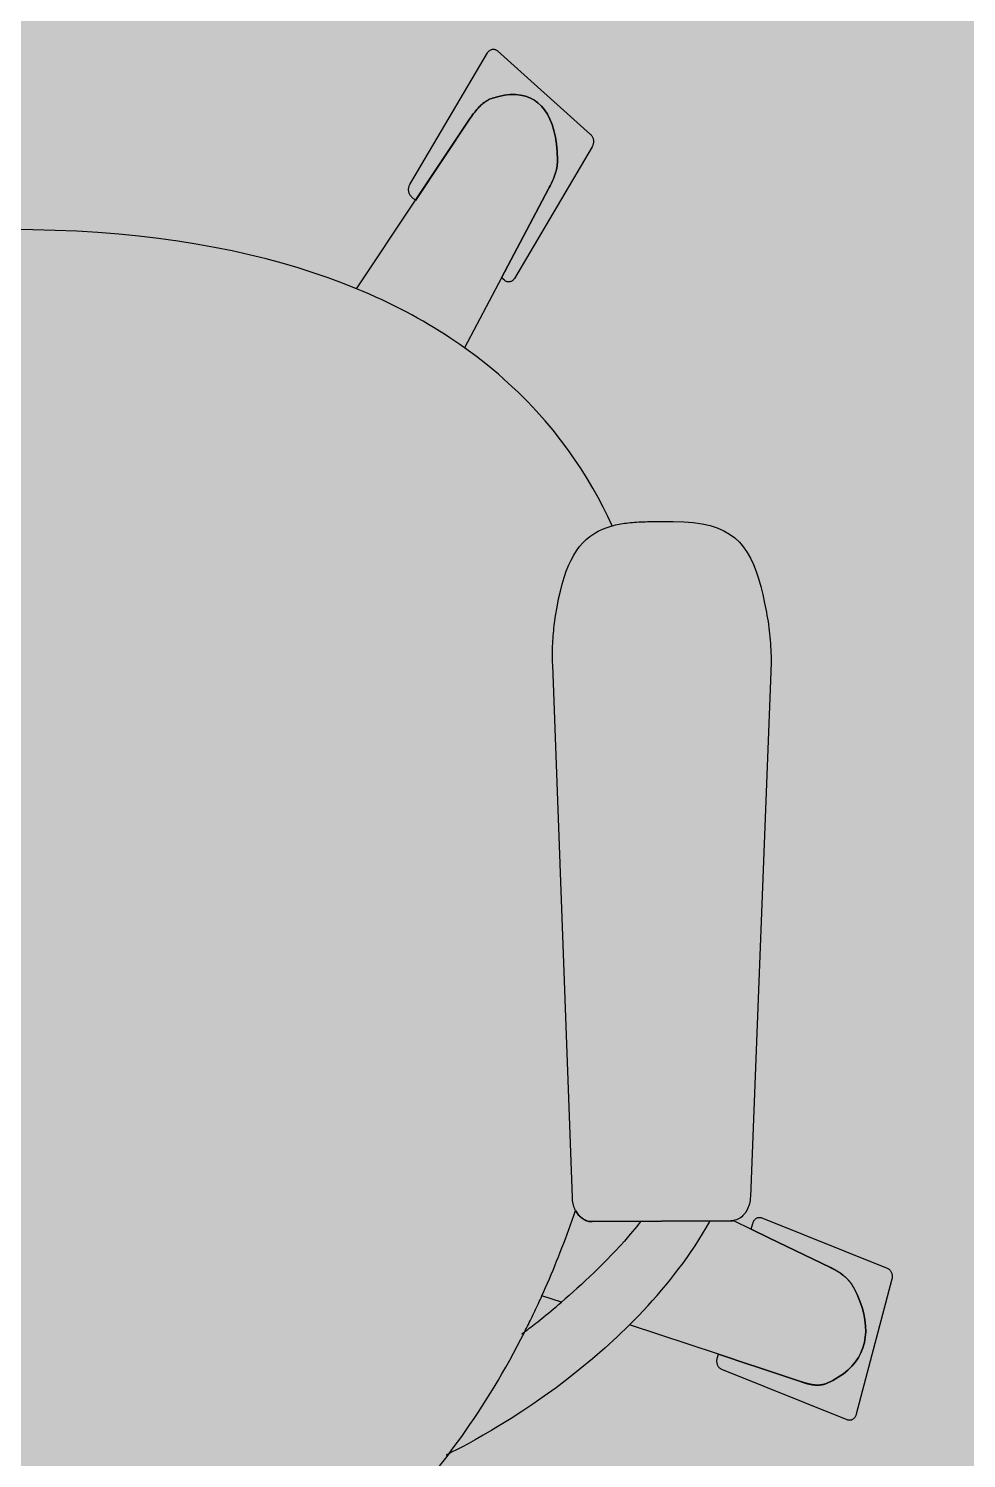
# Model space of a CAD drawing. Header units: metres. Extents: x -3.1 to 3, y -13.3 to 13.4.
# Drawn here: x -0.4005 to -0.124, y 8.7919 to 9.2134 of the extents above; entities that cross this region are included whole.
import ezdxf

# ---------------------------------------------------------------- set-up
doc = ezdxf.new("R2010")
doc.units = ezdxf.units.M
doc.header["$MEASUREMENT"] = 0
doc.layers.add('Poly-Furniture', color=45, linetype='Continuous')
doc.layers.add('Poly-RoomsHatch', color=31, linetype='Continuous')

msp = doc.modelspace()

# ---------------------------------------------------------------- hatches: boundary and pattern name
at = {"layer": 'Poly-RoomsHatch'}
h = msp.add_hatch(color=31, dxfattribs=at)
h.dxf.hatch_style = 1
h.paths.add_polyline_path([(-2.755273, -11.584335), (0.893237, -11.584335), (0.893237, -7.204682), (2.755273, -7.204682), (2.755273, 9.589497), (1.219811, 9.589497), (-1.184988, 9.589497), (-1.184988, 10.128293), (-2.755273, 10.128293)])

# ---------------------------------------------------------------- linework, layer by layer
at = {"layer": 'Poly-Furniture', "color": 45}
for points in [[(-0.288039, 9.167474), (-0.265147, 9.206281)], [(-0.265147, 9.206281), (-0.265035, 9.206456), (-0.264912, 9.206615), (-0.264781, 9.206759), (-0.264642, 9.206888), (-0.264495, 9.207001), (-0.264343, 9.207098), (-0.264185, 9.20718), (-0.264022, 9.207245), (-0.263857, 9.207294), (-0.263689, 9.207327), (-0.263519, 9.207343), (-0.263348, 9.207342), (-0.263178, 9.207325), (-0.263008, 9.20729), (-0.262841, 9.207238), (-0.262676, 9.207169), (-0.262515, 9.207082), (-0.262359, 9.206977), (-0.262209, 9.206854)], [(-0.262209, 9.206854), (-0.23479, 9.182211)], [(-0.263696, 9.192911), (-0.261875, 9.193427), (-0.260133, 9.193774), (-0.258473, 9.193954), (-0.256895, 9.193966), (-0.255402, 9.193813), (-0.253997, 9.193495), (-0.25268, 9.193013), (-0.251454, 9.192368), (-0.250321, 9.19156), (-0.249283, 9.190592), (-0.248341, 9.189463), (-0.247497, 9.188174), (-0.246754, 9.186728), (-0.246114, 9.185124), (-0.245577, 9.183363), (-0.245147, 9.181447), (-0.244825, 9.179376), (-0.244613, 9.177152), (-0.244513, 9.174774)], [(-0.244513, 9.174761), (-0.244614, 9.177138), (-0.244827, 9.179362), (-0.245149, 9.181432), (-0.245579, 9.183348), (-0.246116, 9.185108), (-0.246757, 9.186712), (-0.2475, 9.188159), (-0.248343, 9.189447), (-0.249285, 9.190576), (-0.250323, 9.191545), (-0.251456, 9.192352), (-0.252681, 9.192998), (-0.253998, 9.193481), (-0.255403, 9.193799), (-0.256896, 9.193953), (-0.258473, 9.19394), (-0.260134, 9.193761), (-0.261875, 9.193414), (-0.263696, 9.192898)], [(-0.27046, 9.186692), (-0.27017, 9.187121), (-0.269874, 9.187546), (-0.269572, 9.187966), (-0.269262, 9.188381), (-0.268946, 9.188788), (-0.268623, 9.189186), (-0.268292, 9.189573), (-0.267954, 9.189949), (-0.267608, 9.190312), (-0.267255, 9.19066), (-0.266893, 9.190992), (-0.266524, 9.191307), (-0.266146, 9.191604), (-0.26576, 9.19188), (-0.265365, 9.192135), (-0.264962, 9.192367), (-0.264549, 9.192574), (-0.264127, 9.192756), (-0.263696, 9.192911)], [(-0.263696, 9.192898), (-0.264127, 9.192743), (-0.264549, 9.192561), (-0.264962, 9.192354), (-0.265365, 9.192122), (-0.26576, 9.191867), (-0.266146, 9.191591), (-0.266524, 9.191294), (-0.266893, 9.190979), (-0.267255, 9.190647), (-0.267608, 9.190299), (-0.267954, 9.189936), (-0.268292, 9.18956), (-0.268623, 9.189172), (-0.268946, 9.188775), (-0.269262, 9.188368), (-0.269572, 9.187953), (-0.269874, 9.187533), (-0.27017, 9.187107), (-0.27046, 9.186679)], [(-0.286388, 9.162791), (-0.27046, 9.186692)], [(-0.27046, 9.186679), (-0.286388, 9.162778)], [(-0.23479, 9.182211), (-0.234648, 9.182072), (-0.234519, 9.181921), (-0.234403, 9.181759), (-0.234298, 9.181587), (-0.234207, 9.181406), (-0.234128, 9.181218), (-0.234062, 9.181023), (-0.234009, 9.180823), (-0.233969, 9.180618), (-0.233943, 9.180411), (-0.23393, 9.180201), (-0.23393, 9.17999), (-0.233945, 9.17978), (-0.233973, 9.179571), (-0.234015, 9.179364), (-0.234071, 9.179161), (-0.234141, 9.178963), (-0.234226, 9.17877), (-0.234326, 9.178584)], [(-0.234331, 9.178584), (-0.257223, 9.139777)], [(-0.234326, 9.178584), (-0.234331, 9.178584)], [(-0.234331, 9.178584), (-0.234331, 9.178584)], [(-0.244513, 9.174774), (-0.244516, 9.174288), (-0.24454, 9.173804), (-0.244585, 9.173324), (-0.24465, 9.172848), (-0.244733, 9.172376), (-0.244833, 9.171907), (-0.24495, 9.171442), (-0.245081, 9.170981), (-0.245226, 9.170525), (-0.245384, 9.170072), (-0.245552, 9.169623), (-0.245731, 9.169179), (-0.245918, 9.168739), (-0.246113, 9.168304), (-0.246315, 9.167873), (-0.246522, 9.167447), (-0.246733, 9.167026), (-0.246946, 9.166609), (-0.247162, 9.166197)], [(-0.247162, 9.166184), (-0.246947, 9.166596), (-0.246733, 9.167013), (-0.246522, 9.167434), (-0.246316, 9.16786), (-0.246114, 9.168291), (-0.245919, 9.168726), (-0.245732, 9.169166), (-0.245554, 9.16961), (-0.245385, 9.170059), (-0.245228, 9.170512), (-0.245083, 9.170968), (-0.244952, 9.171429), (-0.244836, 9.171894), (-0.244735, 9.172363), (-0.244652, 9.172835), (-0.244587, 9.173311), (-0.244541, 9.173791), (-0.244516, 9.174274), (-0.244513, 9.174761)], [(-0.287575, 9.163846), (-0.287717, 9.163986), (-0.287846, 9.164137), (-0.287962, 9.164299), (-0.288067, 9.164471), (-0.288158, 9.164651), (-0.288237, 9.16484), (-0.288303, 9.165035), (-0.288356, 9.165235), (-0.288396, 9.165439), (-0.288422, 9.165647), (-0.288435, 9.165857), (-0.288435, 9.166067), (-0.28842, 9.166278), (-0.288392, 9.166487), (-0.28835, 9.166694), (-0.288294, 9.166897), (-0.288224, 9.167095), (-0.288139, 9.167288), (-0.288039, 9.167474)], [(-0.286388, 9.162778), (-0.287575, 9.163846)], [(-0.261, 9.139959), (-0.247162, 9.166184)], [(-0.247162, 9.166197), (-0.260995, 9.139972)], [(-0.303772, 9.136716), (-0.286388, 9.162791)], [(-0.303767, 9.136716), (-0.30789, 9.138358), (-0.312141, 9.139935), (-0.316523, 9.141444), (-0.321037, 9.142882), (-0.325686, 9.144247), (-0.330471, 9.145536), (-0.335394, 9.146746), (-0.340458, 9.147874), (-0.345664, 9.148919), (-0.351015, 9.149876), (-0.356511, 9.150745), (-0.362156, 9.151521), (-0.367952, 9.152202), (-0.3739, 9.152786), (-0.380002, 9.15327), (-0.38626, 9.153651), (-0.392677, 9.153926), (-0.399253, 9.154093), (-0.405993, 9.154149)], [(-0.260995, 9.139972), (-0.271911, 9.119295)], [(-0.260162, 9.139204), (-0.261, 9.139959)], [(-0.257223, 9.139777), (-0.257336, 9.139602), (-0.257458, 9.139443), (-0.257589, 9.139299), (-0.257729, 9.13917), (-0.257875, 9.139057), (-0.258028, 9.138959), (-0.258186, 9.138878), (-0.258348, 9.138813), (-0.258513, 9.138764), (-0.258682, 9.138731), (-0.258852, 9.138715), (-0.259022, 9.138716), (-0.259193, 9.138733), (-0.259362, 9.138768), (-0.25953, 9.13882), (-0.259694, 9.138889), (-0.259855, 9.138976), (-0.260011, 9.139081), (-0.260162, 9.139204)], [(-0.271911, 9.119282), (-0.273351, 9.120296), (-0.274817, 9.1213), (-0.276307, 9.122296), (-0.277824, 9.123282), (-0.279366, 9.124258), (-0.280934, 9.125223), (-0.282528, 9.126179), (-0.284148, 9.127123), (-0.285795, 9.128057), (-0.287468, 9.128979), (-0.289169, 9.129889), (-0.290896, 9.130788), (-0.292651, 9.131674), (-0.294434, 9.132547), (-0.296244, 9.133408), (-0.298082, 9.134255), (-0.299949, 9.135089), (-0.301844, 9.13591), (-0.303767, 9.136716)], [(-0.228422, 9.066818), (-0.229706, 9.069571), (-0.231084, 9.07235), (-0.232557, 9.07515), (-0.234131, 9.077968), (-0.235808, 9.080798), (-0.237591, 9.083636), (-0.239483, 9.086479), (-0.241488, 9.089321), (-0.243609, 9.092158), (-0.245849, 9.094985), (-0.248212, 9.097799), (-0.2507, 9.100595), (-0.253317, 9.103367), (-0.256067, 9.106113), (-0.258952, 9.108828), (-0.261975, 9.111506), (-0.265141, 9.114144), (-0.268452, 9.116738), (-0.271911, 9.119282)], [(-0.228422, 9.066818), (-0.227923, 9.06695), (-0.227416, 9.067073), (-0.226899, 9.067189), (-0.226373, 9.067297), (-0.225837, 9.067397), (-0.225292, 9.067489), (-0.224737, 9.067574), (-0.224172, 9.067652), (-0.223598, 9.067723), (-0.223013, 9.067786), (-0.222419, 9.067843), (-0.221814, 9.067893), (-0.2212, 9.067936), (-0.220574, 9.067972), (-0.219939, 9.068003), (-0.219293, 9.068027), (-0.218636, 9.068044), (-0.217968, 9.068056), (-0.21729, 9.068062)], [(-0.21729, 9.068062), (-0.210442, 9.068101)], [(-0.210442, 9.068101), (-0.207337, 9.068039), (-0.2045, 9.067819), (-0.201916, 9.067442), (-0.19957, 9.066911), (-0.197447, 9.066225), (-0.195532, 9.065388), (-0.193812, 9.0644), (-0.192271, 9.063263), (-0.190895, 9.061978), (-0.189668, 9.060547), (-0.188577, 9.058971), (-0.187607, 9.057252), (-0.186742, 9.055391), (-0.185968, 9.053391), (-0.185271, 9.051251), (-0.184636, 9.048974), (-0.184048, 9.046562), (-0.183492, 9.044015), (-0.182954, 9.041335)], [(-0.245099, 9.040339), (-0.244667, 9.042881), (-0.244201, 9.045273), (-0.243699, 9.047518), (-0.243158, 9.04962), (-0.242576, 9.051584), (-0.241948, 9.053414), (-0.241273, 9.055113), (-0.240547, 9.056686), (-0.239768, 9.058136), (-0.238933, 9.059469), (-0.238039, 9.060687), (-0.237084, 9.061796), (-0.236063, 9.062798), (-0.234975, 9.063699), (-0.233816, 9.064502), (-0.232585, 9.065212), (-0.231277, 9.065831), (-0.22989, 9.066366), (-0.228422, 9.066818)], [(-0.245954, 9.025751), (-0.24598, 9.026582), (-0.245998, 9.027404), (-0.246008, 9.028216), (-0.246009, 9.02902), (-0.246002, 9.029816), (-0.245987, 9.030604), (-0.245964, 9.031384), (-0.245933, 9.032158), (-0.245895, 9.032925), (-0.245848, 9.033686), (-0.245794, 9.034442), (-0.245733, 9.035192), (-0.245664, 9.035938), (-0.245587, 9.03668), (-0.245504, 9.037417), (-0.245413, 9.038152), (-0.245315, 9.038883), (-0.24521, 9.039612), (-0.245099, 9.040339)], [(-0.245099, 9.040339), (-0.245099, 9.040339)], [(-0.182954, 9.041335), (-0.182784, 9.040429), (-0.182625, 9.03952), (-0.182476, 9.038609), (-0.182339, 9.037695), (-0.182214, 9.036779), (-0.182099, 9.035861), (-0.181995, 9.034941), (-0.181903, 9.03402), (-0.181821, 9.033097), (-0.181751, 9.032172), (-0.181692, 9.031247), (-0.181644, 9.03032), (-0.181608, 9.029392), (-0.181582, 9.028464), (-0.181568, 9.027535), (-0.181565, 9.026606), (-0.181574, 9.025676), (-0.181593, 9.024747), (-0.181624, 9.023817)], [(-0.24014, 8.868796), (-0.245954, 9.025751)], [(-0.181624, 9.023817), (-0.187681, 8.869083)], [(-0.239206, 8.864954), (-0.239296, 8.86513), (-0.239383, 8.86531), (-0.239465, 8.865494), (-0.239542, 8.86568), (-0.239616, 8.86587), (-0.239685, 8.866063), (-0.239749, 8.866259), (-0.239809, 8.866457), (-0.239864, 8.866658), (-0.239915, 8.866862), (-0.23996, 8.867069), (-0.240001, 8.867277), (-0.240037, 8.867488), (-0.240067, 8.867701), (-0.240092, 8.867917), (-0.240112, 8.868134), (-0.240127, 8.868353), (-0.240136, 8.868574), (-0.24014, 8.868796)], [(-0.187681, 8.869083), (-0.187697, 8.86852), (-0.187749, 8.867969), (-0.187833, 8.867431), (-0.18795, 8.866908), (-0.188098, 8.866402), (-0.188276, 8.865913), (-0.188481, 8.865445), (-0.188713, 8.864998), (-0.188971, 8.864574), (-0.189253, 8.864176), (-0.189557, 8.863804), (-0.189883, 8.86346), (-0.190229, 8.863146), (-0.190593, 8.862864), (-0.190974, 8.862616), (-0.191372, 8.862403), (-0.191784, 8.862226), (-0.192209, 8.862088), (-0.192646, 8.861991)], [(-0.249135, 8.839822), (-0.248579, 8.841066), (-0.248026, 8.842318), (-0.247477, 8.843578), (-0.246931, 8.844847), (-0.246389, 8.846125), (-0.245851, 8.847412), (-0.245316, 8.848708), (-0.244785, 8.850012), (-0.244258, 8.851325), (-0.243735, 8.852647), (-0.243216, 8.853978), (-0.242701, 8.855318), (-0.242189, 8.856667), (-0.241682, 8.858026), (-0.241178, 8.859393), (-0.240679, 8.860769), (-0.240184, 8.862155), (-0.239693, 8.86355), (-0.239206, 8.864954)], [(-0.234336, 8.861691), (-0.234655, 8.861701), (-0.234969, 8.861732), (-0.235279, 8.861783), (-0.235583, 8.861855), (-0.235882, 8.861946), (-0.236174, 8.862056), (-0.23646, 8.862185), (-0.236739, 8.862331), (-0.23701, 8.862494), (-0.237273, 8.862674), (-0.237528, 8.862871), (-0.237774, 8.863083), (-0.23801, 8.863309), (-0.238237, 8.863551), (-0.238453, 8.863806), (-0.238659, 8.864074), (-0.238853, 8.864355), (-0.239035, 8.864649), (-0.239206, 8.864954)], [(-0.239206, 8.864954), (-0.239035, 8.864649), (-0.238853, 8.864355), (-0.238659, 8.864074), (-0.238453, 8.863806), (-0.238237, 8.863551), (-0.23801, 8.863309), (-0.237774, 8.863083), (-0.237528, 8.862871), (-0.237273, 8.862674), (-0.23701, 8.862494), (-0.236739, 8.862331), (-0.23646, 8.862185), (-0.236174, 8.862056), (-0.235882, 8.861946), (-0.235583, 8.861855), (-0.235279, 8.861783), (-0.234969, 8.861732), (-0.234655, 8.861701), (-0.234336, 8.861691)], [(-0.220028, 8.861691), (-0.221191, 8.860239), (-0.222381, 8.858802), (-0.223593, 8.85738), (-0.224824, 8.855975), (-0.226071, 8.854589), (-0.227331, 8.853222), (-0.228601, 8.851877), (-0.229877, 8.850554), (-0.231155, 8.849256), (-0.232434, 8.847983), (-0.23371, 8.846738), (-0.234978, 8.845521), (-0.236237, 8.844334), (-0.237483, 8.843178), (-0.238712, 8.842055), (-0.239922, 8.840966), (-0.241108, 8.839914), (-0.242269, 8.838898), (-0.2434, 8.837921)], [(-0.193437, 8.861919), (-0.234336, 8.861691)], [(-0.234336, 8.861691), (-0.193437, 8.861919)], [(-0.223294, 8.831259), (-0.221912, 8.832648), (-0.220539, 8.834062), (-0.219175, 8.835499), (-0.217822, 8.83696), (-0.216481, 8.838445), (-0.215153, 8.839953), (-0.213839, 8.841485), (-0.21254, 8.84304), (-0.211259, 8.844619), (-0.209995, 8.846221), (-0.20875, 8.847847), (-0.207525, 8.849496), (-0.206322, 8.851169), (-0.205142, 8.852864), (-0.203985, 8.854583), (-0.202853, 8.856325), (-0.201748, 8.858091), (-0.20067, 8.859879), (-0.199621, 8.861691)], [(-0.192646, 8.861991), (-0.192687, 8.861983), (-0.192728, 8.861977), (-0.192769, 8.86197), (-0.19281, 8.861964), (-0.192851, 8.861959), (-0.192892, 8.861953), (-0.192934, 8.861948), (-0.192975, 8.861944), (-0.193017, 8.86194), (-0.193058, 8.861936), (-0.1931, 8.861932), (-0.193142, 8.861929), (-0.193184, 8.861926), (-0.193226, 8.861924), (-0.193268, 8.861922), (-0.19331, 8.861921), (-0.193352, 8.86192), (-0.193395, 8.861919), (-0.193437, 8.861919)], [(-0.193437, 8.861919), (-0.193395, 8.861919), (-0.193352, 8.86192), (-0.19331, 8.861921), (-0.193268, 8.861922), (-0.193226, 8.861924), (-0.193184, 8.861926), (-0.193142, 8.861929), (-0.1931, 8.861932), (-0.193058, 8.861936), (-0.193017, 8.86194), (-0.192975, 8.861944), (-0.192934, 8.861948), (-0.192892, 8.861953), (-0.192851, 8.861959), (-0.19281, 8.861964), (-0.192769, 8.86197), (-0.192728, 8.861977), (-0.192687, 8.861983), (-0.192646, 8.861991)], [(-0.192646, 8.861991), (-0.187402, 8.859451)], [(-0.187402, 8.859451), (-0.186948, 8.86117)], [(-0.186948, 8.86117), (-0.186884, 8.86138), (-0.186808, 8.861579), (-0.186719, 8.861767), (-0.186619, 8.861943), (-0.186508, 8.862107), (-0.186388, 8.862258), (-0.186258, 8.862396), (-0.186121, 8.86252), (-0.185976, 8.86263), (-0.185824, 8.862726), (-0.185667, 8.862806), (-0.185505, 8.86287), (-0.185338, 8.862918), (-0.185169, 8.86295), (-0.184996, 8.862964), (-0.184823, 8.86296), (-0.184648, 8.862938), (-0.184473, 8.862897), (-0.184299, 8.862837)], [(-0.184299, 8.862837), (-0.14731, 8.847995)], [(-0.182273, 8.856969), (-0.187402, 8.859451)], [(-0.187402, 8.859451), (-0.182273, 8.856969)], [(-0.16405, 8.848165), (-0.182273, 8.856969)], [(-0.182273, 8.856969), (-0.164056, 8.848158)], [(-0.164056, 8.848158), (-0.16403, 8.848146), (-0.164004, 8.848134), (-0.163978, 8.848121), (-0.163952, 8.848109), (-0.163926, 8.848096), (-0.163899, 8.848084), (-0.163873, 8.848071), (-0.163847, 8.848059), (-0.16382, 8.848046), (-0.163794, 8.848034), (-0.163767, 8.848021), (-0.163741, 8.848008), (-0.163714, 8.847996), (-0.163688, 8.847983), (-0.163661, 8.84797), (-0.163635, 8.847957), (-0.163608, 8.847944), (-0.163581, 8.847931), (-0.163555, 8.847917)], [(-0.163555, 8.847917), (-0.16358, 8.847931), (-0.163606, 8.847944), (-0.163632, 8.847957), (-0.163658, 8.847971), (-0.163684, 8.847984), (-0.16371, 8.847997), (-0.163736, 8.84801), (-0.163762, 8.848024), (-0.163788, 8.848037), (-0.163814, 8.84805), (-0.16384, 8.848063), (-0.163866, 8.848076), (-0.163892, 8.848089), (-0.163918, 8.848102), (-0.163945, 8.848115), (-0.163971, 8.848127), (-0.163997, 8.84814), (-0.164024, 8.848152), (-0.16405, 8.848165)], [(-0.161302, 8.846608), (-0.161417, 8.846685), (-0.161533, 8.846761), (-0.161649, 8.846836), (-0.161766, 8.84691), (-0.161883, 8.846983), (-0.162, 8.847055), (-0.162118, 8.847127), (-0.162236, 8.847198), (-0.162355, 8.847267), (-0.162474, 8.847336), (-0.162593, 8.847404), (-0.162713, 8.847471), (-0.162832, 8.847538), (-0.162952, 8.847603), (-0.163072, 8.847668), (-0.163193, 8.847731), (-0.163313, 8.847794), (-0.163434, 8.847856), (-0.163555, 8.847917)], [(-0.163555, 8.847917), (-0.163434, 8.847856), (-0.163313, 8.847794), (-0.163193, 8.847731), (-0.163072, 8.847668), (-0.162952, 8.847603), (-0.162832, 8.847538), (-0.162713, 8.847471), (-0.162593, 8.847404), (-0.162474, 8.847336), (-0.162355, 8.847267), (-0.162236, 8.847198), (-0.162118, 8.847127), (-0.162, 8.847055), (-0.161883, 8.846983), (-0.161766, 8.84691), (-0.161649, 8.846836), (-0.161533, 8.846761), (-0.161417, 8.846685), (-0.161302, 8.846608)], [(-0.14731, 8.847995), (-0.147141, 8.847918), (-0.14698, 8.847824), (-0.146829, 8.847715), (-0.146687, 8.847592), (-0.146554, 8.847456), (-0.146432, 8.847307), (-0.146321, 8.847147), (-0.14622, 8.846977), (-0.146131, 8.846798), (-0.146054, 8.84661), (-0.14599, 8.846416), (-0.145938, 8.846215), (-0.145899, 8.84601), (-0.145873, 8.8458), (-0.145862, 8.845587), (-0.145865, 8.845372), (-0.145883, 8.845157), (-0.145916, 8.844941), (-0.145965, 8.844726)], [(-0.16088, 8.846309), (-0.160901, 8.846325), (-0.160923, 8.846341), (-0.160945, 8.846358), (-0.160967, 8.846374), (-0.160989, 8.84639), (-0.161011, 8.846406), (-0.161033, 8.846422), (-0.161055, 8.846437), (-0.161078, 8.846453), (-0.1611, 8.846469), (-0.161122, 8.846484), (-0.161145, 8.8465), (-0.161167, 8.846515), (-0.161189, 8.846531), (-0.161212, 8.846546), (-0.161234, 8.846562), (-0.161257, 8.846577), (-0.161279, 8.846593), (-0.161302, 8.846608)], [(-0.161302, 8.846608), (-0.161279, 8.846593), (-0.161257, 8.846577), (-0.161234, 8.846562), (-0.161212, 8.846546), (-0.161189, 8.846531), (-0.161167, 8.846515), (-0.161145, 8.8465), (-0.161122, 8.846484), (-0.1611, 8.846469), (-0.161078, 8.846453), (-0.161055, 8.846437), (-0.161033, 8.846422), (-0.161011, 8.846406), (-0.160989, 8.84639), (-0.160967, 8.846374), (-0.160945, 8.846358), (-0.160923, 8.846341), (-0.160901, 8.846325), (-0.16088, 8.846309)], [(-0.160505, 8.846035), (-0.160524, 8.846051), (-0.160544, 8.846066), (-0.160563, 8.846081), (-0.160582, 8.846096), (-0.160602, 8.846111), (-0.160621, 8.846126), (-0.160641, 8.84614), (-0.160661, 8.846155), (-0.160681, 8.84617), (-0.1607, 8.846184), (-0.16072, 8.846198), (-0.16074, 8.846212), (-0.16076, 8.846227), (-0.16078, 8.84624), (-0.1608, 8.846254), (-0.16082, 8.846268), (-0.16084, 8.846282), (-0.16086, 8.846295), (-0.16088, 8.846309)], [(-0.16088, 8.846309), (-0.16086, 8.846295), (-0.16084, 8.846282), (-0.16082, 8.846268), (-0.1608, 8.846254), (-0.16078, 8.846239), (-0.16076, 8.846225), (-0.16074, 8.846211), (-0.16072, 8.846196), (-0.1607, 8.846182), (-0.160681, 8.846167), (-0.160661, 8.846152), (-0.160641, 8.846138), (-0.160621, 8.846123), (-0.160602, 8.846108), (-0.160582, 8.846093), (-0.160563, 8.846079), (-0.160544, 8.846064), (-0.160524, 8.84605), (-0.160505, 8.846035)], [(-0.160505, 8.846035), (-0.160252, 8.84584)], [(-0.160252, 8.84584), (-0.160265, 8.84585), (-0.160279, 8.84586), (-0.160292, 8.845871), (-0.160305, 8.845881), (-0.160318, 8.845891), (-0.160332, 8.845901), (-0.160345, 8.845912), (-0.160358, 8.845922), (-0.160372, 8.845932), (-0.160385, 8.845943), (-0.160398, 8.845953), (-0.160412, 8.845963), (-0.160425, 8.845973), (-0.160438, 8.845984), (-0.160452, 8.845994), (-0.160465, 8.846004), (-0.160478, 8.846015), (-0.160492, 8.846025), (-0.160505, 8.846035)], [(-0.160505, 8.846035), (-0.160492, 8.846025), (-0.160478, 8.846015), (-0.160465, 8.846004), (-0.160452, 8.845994), (-0.160438, 8.845984), (-0.160425, 8.845973), (-0.160412, 8.845963), (-0.160398, 8.845953), (-0.160385, 8.845943), (-0.160372, 8.845932), (-0.160358, 8.845922), (-0.160345, 8.845912), (-0.160332, 8.845901), (-0.160318, 8.845891), (-0.160305, 8.845881), (-0.160292, 8.845871), (-0.160279, 8.84586), (-0.160265, 8.84585), (-0.160252, 8.84584)], [(-0.158648, 8.844303), (-0.158726, 8.844393), (-0.158805, 8.844481), (-0.158884, 8.844569), (-0.158965, 8.844656), (-0.159046, 8.844741), (-0.159128, 8.844825), (-0.15921, 8.844909), (-0.159294, 8.844991), (-0.159378, 8.845072), (-0.159463, 8.845153), (-0.159548, 8.845233), (-0.159634, 8.845311), (-0.159721, 8.845389), (-0.159808, 8.845466), (-0.159896, 8.845542), (-0.159984, 8.845618), (-0.160073, 8.845692), (-0.160162, 8.845766), (-0.160252, 8.84584)], [(-0.160252, 8.84584), (-0.160162, 8.845766), (-0.160073, 8.845692), (-0.159984, 8.845618), (-0.159896, 8.845542), (-0.159808, 8.845466), (-0.159721, 8.845389), (-0.159634, 8.845311), (-0.159548, 8.845233), (-0.159463, 8.845153), (-0.159378, 8.845072), (-0.159294, 8.844991), (-0.15921, 8.844909), (-0.159128, 8.844825), (-0.159046, 8.844741), (-0.158965, 8.844656), (-0.158884, 8.844569), (-0.158805, 8.844481), (-0.158726, 8.844393), (-0.158648, 8.844303)], [(-0.158516, 8.844153), (-0.158523, 8.844161), (-0.158529, 8.84417), (-0.158536, 8.844178), (-0.158543, 8.844186), (-0.15855, 8.844194), (-0.158556, 8.844202), (-0.158563, 8.84421), (-0.15857, 8.844218), (-0.158577, 8.844226), (-0.158583, 8.844234), (-0.15859, 8.844242), (-0.158597, 8.84425), (-0.158604, 8.844258), (-0.158611, 8.844266), (-0.158619, 8.844273), (-0.158626, 8.844281), (-0.158633, 8.844288), (-0.158641, 8.844296), (-0.158648, 8.844303)], [(-0.158648, 8.844303), (-0.158641, 8.844296), (-0.158633, 8.844288), (-0.158626, 8.844281), (-0.158619, 8.844273), (-0.158611, 8.844266), (-0.158604, 8.844258), (-0.158597, 8.84425), (-0.15859, 8.844242), (-0.158583, 8.844234), (-0.158577, 8.844226), (-0.15857, 8.844218), (-0.158563, 8.84421), (-0.158556, 8.844202), (-0.15855, 8.844194), (-0.158543, 8.844186), (-0.158536, 8.844178), (-0.158529, 8.84417), (-0.158523, 8.844161), (-0.158516, 8.844153)], [(-0.157165, 8.842154), (-0.157227, 8.842269), (-0.157289, 8.842384), (-0.157353, 8.842497), (-0.157418, 8.842609), (-0.157484, 8.84272), (-0.157551, 8.84283), (-0.157619, 8.842938), (-0.157688, 8.843046), (-0.157758, 8.843152), (-0.157829, 8.843257), (-0.157901, 8.843361), (-0.157975, 8.843464), (-0.158049, 8.843566), (-0.158124, 8.843666), (-0.158201, 8.843766), (-0.158278, 8.843864), (-0.158356, 8.843962), (-0.158436, 8.844058), (-0.158516, 8.844153)], [(-0.158516, 8.844153), (-0.158436, 8.844058), (-0.158356, 8.843962), (-0.158278, 8.843864), (-0.158201, 8.843766), (-0.158124, 8.843666), (-0.158049, 8.843566), (-0.157975, 8.843464), (-0.157901, 8.843361), (-0.157829, 8.843257), (-0.157758, 8.843152), (-0.157688, 8.843046), (-0.157619, 8.842938), (-0.157551, 8.84283), (-0.157484, 8.84272), (-0.157418, 8.842609), (-0.157353, 8.842497), (-0.157289, 8.842384), (-0.157227, 8.842269), (-0.157165, 8.842154)], [(-0.145965, 8.844726), (-0.156448, 8.804909)], [(-0.254205, 8.829214), (-0.253931, 8.829755), (-0.253659, 8.830299), (-0.253386, 8.830845), (-0.253115, 8.831392), (-0.252845, 8.831941), (-0.252575, 8.832492), (-0.252306, 8.833045), (-0.252037, 8.833599), (-0.25177, 8.834156), (-0.251503, 8.834714), (-0.251237, 8.835275), (-0.250972, 8.835837), (-0.250707, 8.8364), (-0.250443, 8.836966), (-0.25018, 8.837534), (-0.249918, 8.838103), (-0.249656, 8.838674), (-0.249395, 8.839247), (-0.249135, 8.839822)], [(-0.2434, 8.837921), (-0.249135, 8.839822)], [(-0.165195, 8.81402), (-0.163396, 8.814874), (-0.161748, 8.815813), (-0.160253, 8.816832), (-0.15891, 8.817931), (-0.157721, 8.819106), (-0.156684, 8.820355), (-0.1558, 8.821675), (-0.155069, 8.823064), (-0.154491, 8.82452), (-0.154067, 8.826038), (-0.153796, 8.827618), (-0.153678, 8.829257), (-0.153714, 8.830952), (-0.153904, 8.8327), (-0.154248, 8.834499), (-0.154746, 8.836346), (-0.155398, 8.83824), (-0.156205, 8.840176), (-0.157165, 8.842154)], [(-0.157165, 8.842154), (-0.156205, 8.840176), (-0.155398, 8.83824), (-0.154746, 8.836346), (-0.154248, 8.834499), (-0.153904, 8.8327), (-0.153714, 8.830952), (-0.153678, 8.829257), (-0.153796, 8.827618), (-0.154067, 8.826038), (-0.154491, 8.82452), (-0.155069, 8.823064), (-0.1558, 8.821675), (-0.156684, 8.820355), (-0.157721, 8.819106), (-0.15891, 8.817931), (-0.160253, 8.816832), (-0.161748, 8.815813), (-0.163396, 8.814874), (-0.165195, 8.81402)], [(-0.254205, 8.829207), (-0.25392, 8.829422), (-0.253596, 8.829667), (-0.253236, 8.829941), (-0.252839, 8.830244), (-0.252408, 8.830576), (-0.251943, 8.830936), (-0.251447, 8.831324), (-0.250919, 8.831738), (-0.250361, 8.832179), (-0.249774, 8.832645), (-0.24916, 8.833137), (-0.248519, 8.833654), (-0.247854, 8.834195), (-0.247164, 8.83476), (-0.246452, 8.835347), (-0.245718, 8.835958), (-0.244964, 8.836591), (-0.244191, 8.837245), (-0.2434, 8.837921)], [(-0.223299, 8.831259), (-0.226911, 8.827767), (-0.23055, 8.824436), (-0.234195, 8.821268), (-0.237826, 8.818264), (-0.241422, 8.815423), (-0.244963, 8.812747), (-0.248427, 8.810236), (-0.251794, 8.807892), (-0.255043, 8.805716), (-0.258154, 8.803707), (-0.261105, 8.801868), (-0.263877, 8.800198), (-0.266448, 8.798699), (-0.268797, 8.797372), (-0.270905, 8.796217), (-0.27275, 8.795235), (-0.274311, 8.794427), (-0.275569, 8.793794), (-0.276501, 8.793337)], [(-0.223294, 8.831259), (-0.223294, 8.831258), (-0.223294, 8.831258), (-0.223294, 8.831258), (-0.223294, 8.831258), (-0.223294, 8.831258), (-0.223294, 8.831257), (-0.223294, 8.831257), (-0.223294, 8.831257), (-0.223294, 8.831256), (-0.223294, 8.831256), (-0.223295, 8.831256), (-0.223295, 8.831256), (-0.223295, 8.831256), (-0.223296, 8.831256), (-0.223296, 8.831256), (-0.223297, 8.831256), (-0.223297, 8.831257), (-0.223298, 8.831258), (-0.223299, 8.831259)], [(-0.197115, 8.822584), (-0.223294, 8.831259)], [(-0.276501, 8.793337), (-0.275256, 8.794989), (-0.274017, 8.796667), (-0.272785, 8.79837), (-0.27156, 8.800098), (-0.270343, 8.801851), (-0.269133, 8.803631), (-0.267931, 8.805437), (-0.266737, 8.807268), (-0.265552, 8.809127), (-0.264375, 8.811011), (-0.263207, 8.812923), (-0.262048, 8.814862), (-0.260898, 8.816828), (-0.259758, 8.818821), (-0.258628, 8.820842), (-0.257508, 8.822891), (-0.256398, 8.824968), (-0.255299, 8.827073), (-0.25421, 8.829207)], [(-0.255044, 8.828588), (-0.255042, 8.82859), (-0.255034, 8.828596), (-0.255022, 8.828604), (-0.255005, 8.828617), (-0.254984, 8.828633), (-0.254957, 8.828652), (-0.254926, 8.828675), (-0.254891, 8.828701), (-0.254851, 8.82873), (-0.254806, 8.828763), (-0.254757, 8.828799), (-0.254704, 8.828839), (-0.254646, 8.828882), (-0.254584, 8.828928), (-0.254518, 8.828977), (-0.254447, 8.82903), (-0.254372, 8.829086), (-0.254293, 8.829145), (-0.25421, 8.829207)], [(-0.25421, 8.829207), (-0.254205, 8.829207)], [(-0.197431, 8.82136), (-0.197109, 8.822578)], [(-0.187465, 8.819386), (-0.197115, 8.822584)], [(-0.197109, 8.822578), (-0.187465, 8.819386)], [(-0.196081, 8.81809), (-0.196251, 8.818168), (-0.196412, 8.818261), (-0.196564, 8.81837), (-0.196707, 8.818493), (-0.19684, 8.818629), (-0.196962, 8.818778), (-0.197074, 8.818937), (-0.197175, 8.819107), (-0.197264, 8.819286), (-0.197341, 8.819473), (-0.197406, 8.819667), (-0.197458, 8.819868), (-0.197497, 8.820073), (-0.197522, 8.820283), (-0.197534, 8.820496), (-0.197531, 8.820711), (-0.197513, 8.820928), (-0.19748, 8.821144), (-0.197431, 8.82136)], [(-0.197431, 8.82136), (-0.197431, 8.82136)], [(-0.187465, 8.819386), (-0.186763, 8.819152)], [(-0.186763, 8.819152), (-0.187465, 8.819386)], [(-0.172619, 8.814463), (-0.186763, 8.819152)], [(-0.186763, 8.819152), (-0.172619, 8.81447)], [(-0.172619, 8.81447), (-0.186763, 8.819152)], [(-0.159096, 8.803249), (-0.196081, 8.81809)], [(-0.172619, 8.81447), (-0.172564, 8.814451), (-0.172509, 8.814433), (-0.172454, 8.814415), (-0.172399, 8.814396), (-0.172344, 8.814378), (-0.172288, 8.81436), (-0.172233, 8.814342), (-0.172178, 8.814324), (-0.172123, 8.814307), (-0.172068, 8.814289), (-0.172013, 8.814271), (-0.171957, 8.814254), (-0.171902, 8.814236), (-0.171847, 8.814218), (-0.171791, 8.814201), (-0.171736, 8.814183), (-0.17168, 8.814166), (-0.171624, 8.814148), (-0.171569, 8.814131)], [(-0.171569, 8.814131), (-0.171624, 8.814148), (-0.17168, 8.814166), (-0.171736, 8.814183), (-0.171791, 8.814201), (-0.171847, 8.814218), (-0.171902, 8.814236), (-0.171957, 8.814254), (-0.172013, 8.814271), (-0.172068, 8.814289), (-0.172123, 8.814307), (-0.172178, 8.814324), (-0.172233, 8.814342), (-0.172288, 8.81436), (-0.172344, 8.814378), (-0.172399, 8.814396), (-0.172454, 8.814415), (-0.172509, 8.814433), (-0.172564, 8.814451), (-0.172619, 8.81447)], [(-0.171569, 8.814131), (-0.171624, 8.814147), (-0.17168, 8.814164), (-0.171736, 8.814181), (-0.171791, 8.814198), (-0.171847, 8.814216), (-0.171902, 8.814233), (-0.171957, 8.81425), (-0.172013, 8.814268), (-0.172068, 8.814286), (-0.172123, 8.814303), (-0.172178, 8.814321), (-0.172233, 8.814339), (-0.172288, 8.814357), (-0.172344, 8.814375), (-0.172399, 8.814392), (-0.172454, 8.81441), (-0.172509, 8.814428), (-0.172564, 8.814446), (-0.172619, 8.814463)], [(-0.171569, 8.814131), (-0.171563, 8.81413), (-0.171557, 8.814129), (-0.171551, 8.814127), (-0.171545, 8.814126), (-0.171539, 8.814125), (-0.171532, 8.814123), (-0.171526, 8.814121), (-0.17152, 8.81412), (-0.171514, 8.814118), (-0.171507, 8.814116), (-0.171501, 8.814114), (-0.171495, 8.814112), (-0.171489, 8.814111), (-0.171483, 8.814109), (-0.171477, 8.814107), (-0.17147, 8.814105), (-0.171464, 8.814102), (-0.171458, 8.8141), (-0.171453, 8.814098)], [(-0.171453, 8.814098), (-0.171458, 8.8141), (-0.171464, 8.814102), (-0.17147, 8.814105), (-0.171477, 8.814107), (-0.171483, 8.814109), (-0.171489, 8.814111), (-0.171495, 8.814112), (-0.171501, 8.814114), (-0.171507, 8.814116), (-0.171514, 8.814118), (-0.17152, 8.81412), (-0.171526, 8.814121), (-0.171532, 8.814123), (-0.171539, 8.814125), (-0.171545, 8.814126), (-0.171551, 8.814127), (-0.171557, 8.814129), (-0.171563, 8.81413), (-0.171569, 8.814131)], [(-0.171453, 8.814098), (-0.171423, 8.814089), (-0.171393, 8.81408), (-0.171363, 8.814071), (-0.171333, 8.814062), (-0.171303, 8.814053), (-0.171273, 8.814045), (-0.171243, 8.814036), (-0.171213, 8.814028), (-0.171183, 8.814019), (-0.171153, 8.814011), (-0.171123, 8.814003), (-0.171093, 8.813995), (-0.171063, 8.813987), (-0.171033, 8.813979), (-0.171003, 8.813972), (-0.170973, 8.813964), (-0.170943, 8.813957), (-0.170913, 8.813949), (-0.170883, 8.813942)], [(-0.171453, 8.814098), (-0.171423, 8.81409), (-0.171393, 8.814082), (-0.171363, 8.814074), (-0.171333, 8.814065), (-0.171303, 8.814057), (-0.171273, 8.814049), (-0.171243, 8.814041), (-0.171213, 8.814033), (-0.171183, 8.814024), (-0.171153, 8.814016), (-0.171123, 8.814008), (-0.171093, 8.814), (-0.171063, 8.813991), (-0.171033, 8.813983), (-0.171003, 8.813975), (-0.170973, 8.813967), (-0.170943, 8.813959), (-0.170913, 8.81395), (-0.170883, 8.813942)], [(-0.170883, 8.813942), (-0.170913, 8.81395), (-0.170943, 8.813959), (-0.170973, 8.813967), (-0.171003, 8.813975), (-0.171033, 8.813983), (-0.171063, 8.813991), (-0.171093, 8.814), (-0.171123, 8.814008), (-0.171153, 8.814016), (-0.171183, 8.814024), (-0.171213, 8.814033), (-0.171243, 8.814041), (-0.171273, 8.814049), (-0.171303, 8.814057), (-0.171333, 8.814065), (-0.171363, 8.814074), (-0.171393, 8.814082), (-0.171423, 8.81409), (-0.171453, 8.814098)], [(-0.170883, 8.813942), (-0.17085, 8.813934), (-0.170818, 8.813926), (-0.170785, 8.813917), (-0.170752, 8.813909), (-0.170719, 8.813901), (-0.170687, 8.813893), (-0.170654, 8.813885), (-0.170621, 8.813877), (-0.170588, 8.813869), (-0.170555, 8.813861), (-0.170522, 8.813853), (-0.170489, 8.813845), (-0.170456, 8.813837), (-0.170424, 8.81383), (-0.170391, 8.813822), (-0.170358, 8.813814), (-0.170325, 8.813807), (-0.170293, 8.8138), (-0.17026, 8.813792)], [(-0.17026, 8.813792), (-0.170293, 8.8138), (-0.170325, 8.813807), (-0.170358, 8.813814), (-0.170391, 8.813822), (-0.170424, 8.81383), (-0.170456, 8.813837), (-0.170489, 8.813845), (-0.170522, 8.813853), (-0.170555, 8.813861), (-0.170588, 8.813869), (-0.170621, 8.813877), (-0.170654, 8.813885), (-0.170687, 8.813893), (-0.170719, 8.813901), (-0.170752, 8.813909), (-0.170785, 8.813917), (-0.170818, 8.813926), (-0.17085, 8.813934), (-0.170883, 8.813942)], [(-0.168567, 8.813532), (-0.168385, 8.813519), (-0.168204, 8.81351), (-0.168023, 8.813504), (-0.167842, 8.813503), (-0.167662, 8.813505), (-0.167482, 8.813511), (-0.167302, 8.813521), (-0.167123, 8.813536), (-0.166944, 8.813555), (-0.166766, 8.813578), (-0.166589, 8.813607), (-0.166412, 8.81364), (-0.166236, 8.813678), (-0.16606, 8.813722), (-0.165886, 8.81377), (-0.165712, 8.813824), (-0.165539, 8.813884), (-0.165367, 8.813949), (-0.165195, 8.81402)], [(-0.165195, 8.81402), (-0.165367, 8.813949), (-0.165539, 8.813884), (-0.165712, 8.813824), (-0.165886, 8.81377), (-0.16606, 8.813722), (-0.166236, 8.813678), (-0.166412, 8.81364), (-0.166589, 8.813607), (-0.166766, 8.813578), (-0.166944, 8.813555), (-0.167123, 8.813536), (-0.167302, 8.813521), (-0.167482, 8.813511), (-0.167662, 8.813505), (-0.167842, 8.813503), (-0.168023, 8.813504), (-0.168204, 8.81351), (-0.168385, 8.813519), (-0.168567, 8.813532)], [(-0.17026, 8.813792), (-0.170232, 8.813786), (-0.170204, 8.81378), (-0.170175, 8.813774), (-0.170147, 8.813768), (-0.170119, 8.813762), (-0.17009, 8.813755), (-0.170062, 8.813749), (-0.170034, 8.813743), (-0.170005, 8.813737), (-0.169977, 8.813732), (-0.169949, 8.813726), (-0.16992, 8.81372), (-0.169892, 8.813714), (-0.169864, 8.813709), (-0.169835, 8.813703), (-0.169807, 8.813697), (-0.169779, 8.813692), (-0.16975, 8.813687), (-0.169722, 8.813682)], [(-0.17026, 8.813792), (-0.170232, 8.813786), (-0.170204, 8.81378), (-0.170175, 8.813774), (-0.170147, 8.813768), (-0.170119, 8.813762), (-0.17009, 8.813755), (-0.170062, 8.813749), (-0.170034, 8.813743), (-0.170005, 8.813737), (-0.169977, 8.813732), (-0.169949, 8.813726), (-0.16992, 8.81372), (-0.169892, 8.813714), (-0.169864, 8.813709), (-0.169835, 8.813703), (-0.169807, 8.813697), (-0.169779, 8.813692), (-0.16975, 8.813687), (-0.169722, 8.813682)], [(-0.169722, 8.813682), (-0.16975, 8.813687), (-0.169779, 8.813692), (-0.169807, 8.813697), (-0.169835, 8.813703), (-0.169864, 8.813709), (-0.169892, 8.813714), (-0.16992, 8.81372), (-0.169949, 8.813726), (-0.169977, 8.813732), (-0.170005, 8.813737), (-0.170034, 8.813743), (-0.170062, 8.813749), (-0.17009, 8.813755), (-0.170119, 8.813762), (-0.170147, 8.813768), (-0.170175, 8.813774), (-0.170204, 8.81378), (-0.170232, 8.813786), (-0.17026, 8.813792)], [(-0.169722, 8.813682), (-0.169711, 8.81368), (-0.1697, 8.813677), (-0.16969, 8.813675), (-0.169679, 8.813673), (-0.169668, 8.813671), (-0.169657, 8.813669), (-0.169646, 8.813668), (-0.169635, 8.813666), (-0.169625, 8.813664), (-0.169614, 8.813662), (-0.169603, 8.81366), (-0.169592, 8.813659), (-0.169581, 8.813657), (-0.16957, 8.813655), (-0.16956, 8.813654), (-0.169549, 8.813653), (-0.169538, 8.813651), (-0.169527, 8.81365), (-0.169516, 8.813649)], [(-0.169516, 8.813649), (-0.169527, 8.81365), (-0.169538, 8.813651), (-0.169549, 8.813653), (-0.16956, 8.813654), (-0.16957, 8.813655), (-0.169581, 8.813657), (-0.169592, 8.813659), (-0.169603, 8.81366), (-0.169614, 8.813662), (-0.169625, 8.813664), (-0.169635, 8.813666), (-0.169646, 8.813668), (-0.169657, 8.813669), (-0.169668, 8.813671), (-0.169679, 8.813673), (-0.16969, 8.813675), (-0.1697, 8.813677), (-0.169711, 8.81368), (-0.169722, 8.813682)], [(-0.169516, 8.813649), (-0.169494, 8.813645), (-0.169471, 8.813641), (-0.169449, 8.813637), (-0.169426, 8.813633), (-0.169404, 8.81363), (-0.169382, 8.813626), (-0.169359, 8.813623), (-0.169337, 8.813619), (-0.169314, 8.813616), (-0.169292, 8.813612), (-0.16927, 8.813609), (-0.169248, 8.813606), (-0.169226, 8.813603), (-0.169204, 8.813599), (-0.169182, 8.813596), (-0.16916, 8.813593), (-0.169138, 8.81359), (-0.169116, 8.813587), (-0.169094, 8.813584)], [(-0.169516, 8.813649), (-0.169495, 8.813645), (-0.169473, 8.813641), (-0.169451, 8.813637), (-0.169429, 8.813633), (-0.169407, 8.81363), (-0.169385, 8.813626), (-0.169363, 8.813623), (-0.169341, 8.813619), (-0.169318, 8.813616), (-0.169296, 8.813612), (-0.169274, 8.813609), (-0.169251, 8.813606), (-0.169229, 8.813603), (-0.169207, 8.813599), (-0.169184, 8.813596), (-0.169162, 8.813593), (-0.169139, 8.81359), (-0.169117, 8.813587), (-0.169094, 8.813584)], [(-0.169094, 8.813584), (-0.169117, 8.813587), (-0.169139, 8.81359), (-0.169162, 8.813593), (-0.169184, 8.813596), (-0.169207, 8.813599), (-0.169229, 8.813603), (-0.169251, 8.813606), (-0.169274, 8.813609), (-0.169296, 8.813612), (-0.169318, 8.813616), (-0.169341, 8.813619), (-0.169363, 8.813623), (-0.169385, 8.813626), (-0.169407, 8.81363), (-0.169429, 8.813633), (-0.169451, 8.813637), (-0.169473, 8.813641), (-0.169495, 8.813645), (-0.169516, 8.813649)], [(-0.169094, 8.813584), (-0.169091, 8.813584), (-0.169087, 8.813584), (-0.169084, 8.813584), (-0.16908, 8.813584), (-0.169077, 8.813584), (-0.169073, 8.813583), (-0.169069, 8.813583), (-0.169065, 8.813583), (-0.169061, 8.813583), (-0.169057, 8.813582), (-0.169053, 8.813581), (-0.169049, 8.813581), (-0.169045, 8.81358), (-0.169041, 8.813579), (-0.169037, 8.813577), (-0.169033, 8.813576), (-0.169029, 8.813575), (-0.169025, 8.813573), (-0.16902, 8.813571)], [(-0.16902, 8.813571), (-0.169025, 8.813572), (-0.169029, 8.813573), (-0.169033, 8.813574), (-0.169037, 8.813574), (-0.169041, 8.813575), (-0.169045, 8.813576), (-0.169049, 8.813576), (-0.169053, 8.813577), (-0.169057, 8.813577), (-0.169061, 8.813578), (-0.169065, 8.813578), (-0.169069, 8.813579), (-0.169073, 8.813579), (-0.169077, 8.81358), (-0.16908, 8.813581), (-0.169084, 8.813581), (-0.169087, 8.813582), (-0.169091, 8.813583), (-0.169094, 8.813584)], [(-0.16902, 8.813571), (-0.168996, 8.813569), (-0.168972, 8.813567), (-0.168948, 8.813564), (-0.168924, 8.813562), (-0.168901, 8.81356), (-0.168877, 8.813557), (-0.168853, 8.813555), (-0.168829, 8.813552), (-0.168805, 8.81355), (-0.168782, 8.813548), (-0.168758, 8.813546), (-0.168734, 8.813543), (-0.16871, 8.813541), (-0.168687, 8.813539), (-0.168663, 8.813537), (-0.168639, 8.813536), (-0.168615, 8.813534), (-0.168591, 8.813533), (-0.168567, 8.813532)], [(-0.16902, 8.813571), (-0.168996, 8.813569), (-0.168972, 8.813567), (-0.168948, 8.813564), (-0.168924, 8.813562), (-0.168901, 8.81356), (-0.168877, 8.813557), (-0.168853, 8.813555), (-0.168829, 8.813552), (-0.168805, 8.81355), (-0.168782, 8.813548), (-0.168758, 8.813546), (-0.168734, 8.813543), (-0.16871, 8.813541), (-0.168687, 8.813539), (-0.168663, 8.813537), (-0.168639, 8.813536), (-0.168615, 8.813534), (-0.168591, 8.813533), (-0.168567, 8.813532)], [(-0.168567, 8.813532), (-0.168591, 8.813533), (-0.168615, 8.813534), (-0.168639, 8.813536), (-0.168663, 8.813537), (-0.168687, 8.813539), (-0.16871, 8.813541), (-0.168734, 8.813543), (-0.168758, 8.813546), (-0.168782, 8.813548), (-0.168805, 8.81355), (-0.168829, 8.813552), (-0.168853, 8.813555), (-0.168877, 8.813557), (-0.168901, 8.81356), (-0.168924, 8.813562), (-0.168948, 8.813564), (-0.168972, 8.813567), (-0.168996, 8.813569), (-0.16902, 8.813571)], [(-0.156448, 8.804909), (-0.156511, 8.804701), (-0.156588, 8.804502), (-0.156677, 8.804315), (-0.156777, 8.80414), (-0.156887, 8.803977), (-0.157008, 8.803826), (-0.157137, 8.803688), (-0.157275, 8.803564), (-0.15742, 8.803454), (-0.157572, 8.803359), (-0.157729, 8.803279), (-0.157891, 8.803215), (-0.158058, 8.803167), (-0.158227, 8.803136), (-0.158399, 8.803122), (-0.158573, 8.803126), (-0.158748, 8.803148), (-0.158923, 8.803189), (-0.159096, 8.803249)], [(-0.276501, 8.793337), (-0.281707, 8.786773), (-0.287005, 8.780622), (-0.292377, 8.774869), (-0.297807, 8.769501), (-0.303279, 8.764506), (-0.308776, 8.759869), (-0.314281, 8.755578), (-0.319778, 8.751618), (-0.32525, 8.747978), (-0.33068, 8.744642), (-0.336052, 8.741599), (-0.34135, 8.738834), (-0.346555, 8.736334), (-0.351653, 8.734086), (-0.356626, 8.732076), (-0.361458, 8.730291), (-0.366132, 8.728719), (-0.370631, 8.727344), (-0.374939, 8.726155)], [(-0.277314, 8.792953), (-0.277311, 8.792954), (-0.277304, 8.792957), (-0.277293, 8.792962), (-0.277277, 8.79297), (-0.277256, 8.79298), (-0.277231, 8.792991), (-0.277201, 8.793005), (-0.277167, 8.793021), (-0.277128, 8.79304), (-0.277085, 8.79306), (-0.277037, 8.793082), (-0.276986, 8.793107), (-0.276929, 8.793133), (-0.276869, 8.793162), (-0.276804, 8.793193), (-0.276734, 8.793226), (-0.276661, 8.793261), (-0.276583, 8.793298), (-0.276501, 8.793337)], [(-0.276501, 8.793337), (-0.276501, 8.793337)]]:
    msp.add_lwpolyline(points, dxfattribs=at)

doc.saveas('drawing.dxf')
